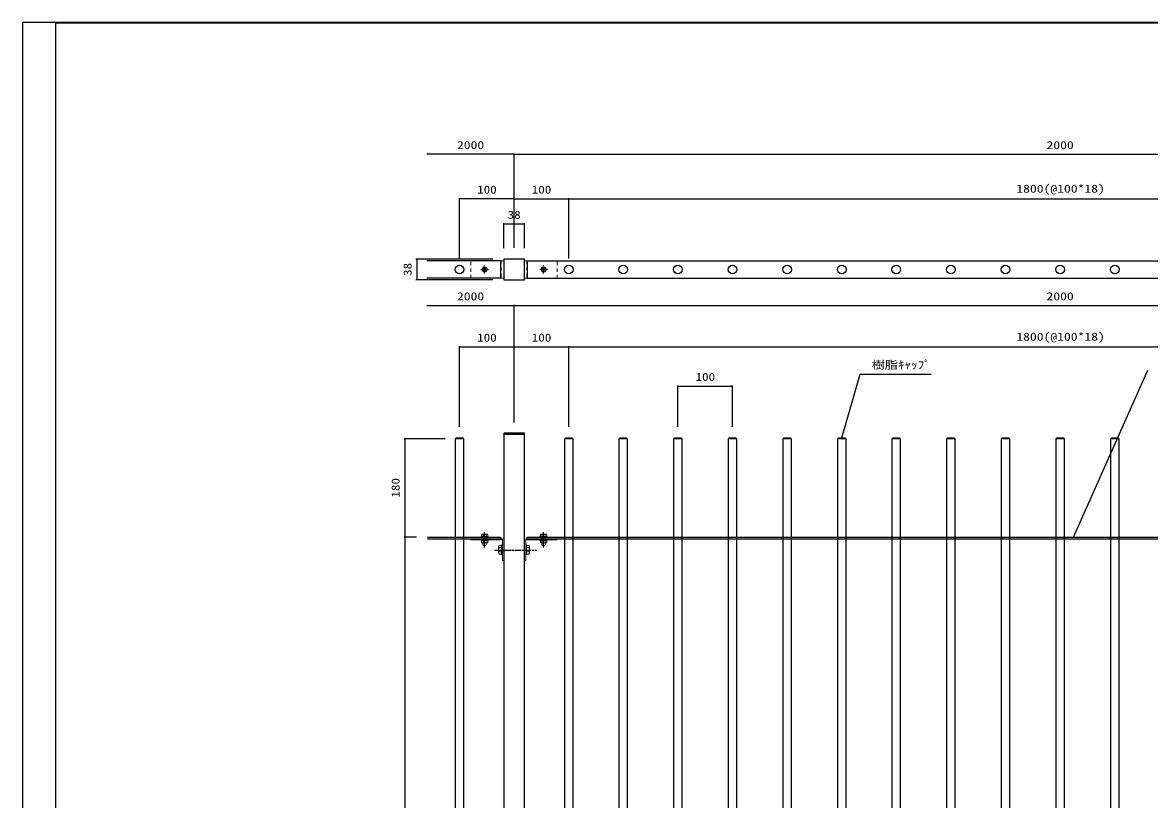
# Model space of a CAD drawing. Units: millimetres, scale not verified. Extents: x -210 to 199, y -148 to 136.
# Drawn here: x -209.9 to -3.5, y -6.1 to 136.2 of the extents above; entities that cross this region are included whole.
import ezdxf
from ezdxf.enums import TextEntityAlignment as Align

# ---------------------------------------------------------------- set-up
doc = ezdxf.new("R2010")
doc.units = ezdxf.units.MM
doc.linetypes.add('CHAIN', pattern=[18.5, 12, -1.5, 3.5, -1.5])
doc.linetypes.add('DASHED_SPACED', pattern=[12, 6, -6])
for name, color, linetype, lineweight in [('0-0', 6, 'Continuous', 25), ('0-1_0', 6, 'Continuous', 25), ('0-2_DIM1', 3, 'Continuous', 25), ('0-3_横桟', 2, 'Continuous', 25), ('0-4_文字', 7, 'Continuous', 25), ('0-5_補助', 5, 'Continuous', 25), ('0-6_ｾﾝﾀｰ', 1, 'CHAIN', 25), ('0-7_縦格子', 6, 'Continuous', 25), ('0-8_支柱', 60, 'Continuous', 25), ('0-9_THN', 4, 'Continuous', 9), ('0-A_下地', 30, 'Continuous', 9)]:
    doc.layers.add(name, color=color, linetype=linetype, lineweight=lineweight)
doc.styles.add('ＭＳ ゴシック', font='')
doc.styles.get('ＭＳ ゴシック').set_extended_font_data('MS Gothic')

# ---------------------------------------------------------------- blocks, each defined once
blk = doc.blocks.new('filled_dot')
at = {"color": 0, "linetype": 'Continuous', "lineweight": -2, "const_width": 1.25}
blk.add_lwpolyline([(-0.625, 0, 1), (0.625, 0, 1)], format="xyb", close=True, dxfattribs=at)
blk = doc.blocks.new('filled_arrow')
at = {"color": 0, "linetype": 'Continuous', "lineweight": -2}
blk.add_solid([(7.5, 1.25), (0, 0), (7.5, -1.25)], dxfattribs=at)
blk = doc.blocks.new('DIMENSION_005_')
at = {"layer": '0-4_文字'}
blk.add_line((38570.96, -62645.89), (38706.85, -62340.43), dxfattribs=at)
at = {"layer": '0-4_文字', "xscale": 0.213, "yscale": 0.213, "rotation": 246}
blk.add_blockref('filled_arrow', (38570.96, -62645.89), dxfattribs=at)
blk = doc.blocks.new('DIMENSION_006_')
at = {"layer": '0-4_文字'}
blk.add_lwpolyline([(38146.28, -62463.89), (38180.28, -62347.29), (38196.28, -62347.29), (38310.01, -62347.29)], dxfattribs=at)
at = {"layer": '0-4_文字', "xscale": 0.213, "yscale": 0.213, "rotation": 253.7}
blk.add_blockref('filled_arrow', (38146.28, -62463.89), dxfattribs=at)
at = {"layer": '0-4_文字', "style": 'ＭＳ ゴシック', "width": 1.2}
blk.add_text('樹脂ｷｬｯﾌﾟ', height=14.66, dxfattribs=at).set_placement((38201.28, -62342.29), align=Align.BOTTOM_LEFT)
blk = doc.blocks.new('A$C54DE35E0')
at = {"layer": '0-1_0'}
blk.add_line((0, 0), (556.725, 0), dxfattribs=at)
blk.add_lwpolyline([(556.725, -399), (0, -399), (0, 0)], dxfattribs=at)
blk = doc.blocks.new('Viewport_NO.1')
at = {"layer": '0-2_DIM1'}
for p, q in [((37546.28, -61944.71), (37386.73, -61944.71)), ((37546.28, -62115.81), (37546.28, -61943.46)), ((37546.28, -62115.81), (37546.28, -61943.46)), ((37546.28, -61944.71), (39546.28, -61944.71)), ((37446.28, -62135.81), (37446.28, -62024.9)), ((37546.28, -62026.15), (37446.28, -62026.15)), ((37546.28, -62115.81), (37546.28, -62024.9)), ((37546.28, -62115.81), (37546.28, -62024.9)), ((37546.28, -62026.15), (37646.28, -62026.15)), ((37646.28, -62135.81), (37646.28, -62024.9)), ((37646.28, -62135.81), (37646.28, -62024.9)), ((37646.28, -62026.15), (39446.28, -62026.15)), ((37527.28, -62116.81), (37527.28, -62071.07)), ((37527.28, -62072.32), (37565.28, -62072.32)), ((37565.28, -62116.81), (37565.28, -62071.07)), ((37507.28, -62136.81), (37366.6, -62136.81)), ((37367.85, -62136.81), (37367.85, -62174.81)), ((37507.28, -62174.81), (37366.6, -62174.81)), ((37386.73, -62221.63), (37546.28, -62221.63)), ((37546.28, -62435.89), (37546.28, -62220.38)), ((37546.28, -62435.89), (37546.28, -62220.38)), ((37546.28, -62221.63), (39546.28, -62221.63)), ((37446.28, -62443.89), (37446.28, -62296)), ((37446.28, -62297.25), (37546.28, -62297.25)), ((37546.28, -62435.89), (37546.28, -62296)), ((37546.28, -62435.89), (37546.28, -62296)), ((37546.28, -62297.25), (37646.28, -62297.25)), ((37646.28, -62443.89), (37646.28, -62296)), ((37646.28, -62443.89), (37646.28, -62296)), ((37646.28, -62297.25), (39446.28, -62297.25)), ((37846.28, -62443.89), (37846.28, -62368.06)), ((37846.28, -62369.31), (37946.28, -62369.31)), ((37946.28, -62443.89), (37946.28, -62368.06)), ((37419.93, -62465.89), (37344.68, -62465.89)), ((37345.93, -62465.89), (37345.93, -62645.89)), ((37367.73, -62645.89), (37344.68, -62645.89)), ((37367.73, -62645.89), (37344.68, -62645.89)), ((37345.93, -62645.89), (37345.93, -63765.89))]:
    blk.add_line(p, q, dxfattribs=at)
at = {"layer": '0-3_横桟'}
for p, q in [((37570.28, -62139.81), (39522.28, -62139.81)), ((37570.28, -62139.81), (37570.28, -62171.81)), ((37522.28, -62171.81), (37386.73, -62171.81)), ((37570.28, -62171.81), (39522.28, -62171.81)), ((37387.73, -62645.89), (37522.28, -62645.89)), ((37570.28, -62649.09), (37570.28, -62645.89)), ((37570.28, -62645.89), (39522.28, -62645.89)), ((37570.28, -62649.09), (39522.28, -62649.09))]:
    blk.add_line(p, q, dxfattribs=at)
for points in [[(37522.28, -62171.81), (37522.28, -62139.81), (37386.73, -62139.81)], [(37387.73, -62649.09), (37522.28, -62649.09), (37522.28, -62645.89)]]:
    blk.add_lwpolyline(points, dxfattribs=at)
at = {"layer": '0-5_補助'}
blk.add_lwpolyline([(40735.47, -61703.39), (36646, -61703.39), (36646, -64549.78)], dxfattribs=at)
at = {"layer": '0-6_ｾﾝﾀｰ'}
for p, q in [((37485.13, -62155.81), (37499.43, -62155.81)), ((37492.28, -62162.96), (37492.28, -62148.66)), ((37607.43, -62155.81), (37593.13, -62155.81)), ((37600.28, -62162.96), (37600.28, -62148.66)), ((37492.28, -62664.84), (37492.28, -62637.04)), ((37600.28, -62664.84), (37600.28, -62637.04)), ((37600.28, -62664.84), (37600.28, -62637.04)), ((37510.13, -62670.09), (37587.43, -62670.09))]:
    blk.add_line(p, q, dxfattribs=at)
at = {"layer": '0-7_縦格子'}
for p, q in [((37438.33, -62648.09), (37438.33, -63763.69)), ((37454.23, -63763.69), (37454.23, -62648.09)), ((37638.33, -62648.09), (37638.33, -63763.69)), ((37654.23, -63763.69), (37654.23, -62648.09)), ((37738.33, -62648.09), (37738.33, -63763.69)), ((37754.23, -63763.69), (37754.23, -62648.09)), ((37838.33, -62648.09), (37838.33, -63763.69)), ((37854.23, -63763.69), (37854.23, -62648.09)), ((37938.33, -62648.09), (37938.33, -63763.69)), ((37954.23, -63763.69), (37954.23, -62648.09)), ((38038.33, -62648.09), (38038.33, -63763.69)), ((38054.23, -63763.69), (38054.23, -62648.09)), ((38138.33, -62648.09), (38138.33, -63763.69)), ((38154.23, -63763.69), (38154.23, -62648.09)), ((38238.33, -62648.09), (38238.33, -63763.69)), ((38254.23, -63763.69), (38254.23, -62648.09)), ((38338.33, -62648.09), (38338.33, -63763.69)), ((38354.23, -63763.69), (38354.23, -62648.09)), ((38438.33, -62648.09), (38438.33, -63763.69)), ((38454.23, -63763.69), (38454.23, -62648.09)), ((38538.33, -62648.09), (38538.33, -63763.69)), ((38554.23, -63763.69), (38554.23, -62648.09)), ((38638.33, -62648.09), (38638.33, -63763.69)), ((38654.23, -63763.69), (38654.23, -62648.09))]:
    blk.add_line(p, q, dxfattribs=at)
for points in [[(37454.23, -62645.89), (37454.23, -62465.89), (37438.33, -62465.89), (37438.33, -62645.89)], [(37654.23, -62645.89), (37654.23, -62465.89), (37638.33, -62465.89), (37638.33, -62645.89)], [(37754.23, -62645.89), (37754.23, -62465.89), (37738.33, -62465.89), (37738.33, -62645.89)], [(37854.23, -62645.89), (37854.23, -62465.89), (37838.33, -62465.89), (37838.33, -62645.89)], [(37954.23, -62645.89), (37954.23, -62465.89), (37938.33, -62465.89), (37938.33, -62645.89)], [(38054.23, -62645.89), (38054.23, -62465.89), (38038.33, -62465.89), (38038.33, -62645.89)], [(38154.23, -62645.89), (38154.23, -62465.89), (38138.33, -62465.89), (38138.33, -62645.89)], [(38254.23, -62645.89), (38254.23, -62465.89), (38238.33, -62465.89), (38238.33, -62645.89)], [(38354.23, -62645.89), (38354.23, -62465.89), (38338.33, -62465.89), (38338.33, -62645.89)], [(38454.23, -62645.89), (38454.23, -62465.89), (38438.33, -62465.89), (38438.33, -62645.89)], [(38554.23, -62645.89), (38554.23, -62465.89), (38538.33, -62465.89), (38538.33, -62645.89)], [(38654.23, -62645.89), (38654.23, -62465.89), (38638.33, -62465.89), (38638.33, -62645.89)]]:
    blk.add_lwpolyline(points, dxfattribs=at)
for centre in [(37446.28, -62155.81), (37646.28, -62155.81), (37746.28, -62155.81), (37846.28, -62155.81), (37946.28, -62155.81), (38046.28, -62155.81), (38146.28, -62155.81), (38246.28, -62155.81), (38346.28, -62155.81), (38446.28, -62155.81), (38546.28, -62155.81), (38646.28, -62155.81)]:
    blk.add_circle(centre, 7.95, dxfattribs=at)
at = {"layer": '0-8_支柱'}
blk.add_line((37527.28, -62457.49), (37565.28, -62457.49), dxfattribs=at)
for points in [[(37527.28, -62174.81), (37565.28, -62174.81), (37565.28, -62136.81), (37527.28, -62136.81)], [(37527.28, -64265.89), (37565.28, -64265.89), (37565.28, -62455.89), (37527.28, -62455.89)]]:
    blk.add_lwpolyline(points, close=True, dxfattribs=at)
at = {"layer": '0-9_THN'}
for p, q in [((37438.33, -62465.89), (37454.23, -62465.89)), ((37452.23, -62463.89), (37440.33, -62463.89)), ((37638.33, -62465.89), (37654.23, -62465.89)), ((37652.23, -62463.89), (37640.33, -62463.89)), ((37738.33, -62465.89), (37754.23, -62465.89)), ((37752.23, -62463.89), (37740.33, -62463.89)), ((37838.33, -62465.89), (37854.23, -62465.89)), ((37852.23, -62463.89), (37840.33, -62463.89)), ((37938.33, -62465.89), (37954.23, -62465.89)), ((37952.23, -62463.89), (37940.33, -62463.89)), ((38038.33, -62465.89), (38054.23, -62465.89)), ((38052.23, -62463.89), (38040.33, -62463.89)), ((38138.33, -62465.89), (38154.23, -62465.89)), ((38152.23, -62463.89), (38140.33, -62463.89)), ((38238.33, -62465.89), (38254.23, -62465.89)), ((38252.23, -62463.89), (38240.33, -62463.89)), ((38338.33, -62465.89), (38354.23, -62465.89)), ((38352.23, -62463.89), (38340.33, -62463.89)), ((38438.33, -62465.89), (38454.23, -62465.89)), ((38452.23, -62463.89), (38440.33, -62463.89)), ((38538.33, -62465.89), (38554.23, -62465.89)), ((38552.23, -62463.89), (38540.33, -62463.89)), ((38638.33, -62465.89), (38654.23, -62465.89)), ((38652.23, -62463.89), (38640.33, -62463.89))]:
    blk.add_line(p, q, dxfattribs=at)
for centre, start, end in [((37440.33, -62465.89), 90, 180), ((37452.23, -62465.89), 0, 90), ((37640.33, -62465.89), 90, 180), ((37652.23, -62465.89), 0, 90), ((37740.33, -62465.89), 90, 180), ((37752.23, -62465.89), 0, 90), ((37840.33, -62465.89), 90, 180), ((37852.23, -62465.89), 0, 90), ((37940.33, -62465.89), 90, 180), ((37952.23, -62465.89), 0, 90), ((38040.33, -62465.89), 90, 180), ((38052.23, -62465.89), 0, 90), ((38140.33, -62465.89), 90, 180), ((38152.23, -62465.89), 0, 90), ((38240.33, -62465.89), 90, 180), ((38252.23, -62465.89), 0, 90), ((38340.33, -62465.89), 90, 180), ((38352.23, -62465.89), 0, 90), ((38440.33, -62465.89), 90, 180), ((38452.23, -62465.89), 0, 90), ((38540.33, -62465.89), 90, 180), ((38552.23, -62465.89), 0, 90), ((38640.33, -62465.89), 90, 180), ((38652.23, -62465.89), 0, 90)]:
    blk.add_arc(centre, 2, start, end, dxfattribs=at)
at = {"layer": '0-A_下地', "linetype": 'DASHED_SPACED'}
for p, q in [((37467.28, -62171.81), (37467.28, -62139.81)), ((37527.28, -62139.81), (37467.28, -62139.81)), ((37522.78, -62139.81), (37522.78, -62171.81)), ((37527.28, -62139.81), (37527.28, -62171.81)), ((37565.28, -62139.81), (37625.28, -62139.81)), ((37565.28, -62139.81), (37565.28, -62171.81)), ((37569.78, -62139.81), (37569.78, -62171.81)), ((37625.28, -62171.81), (37625.28, -62139.81)), ((37527.28, -62171.81), (37467.28, -62171.81)), ((37565.28, -62171.81), (37625.28, -62171.81)), ((37489.28, -62652.49), (37489.28, -62644.69)), ((37495.28, -62652.49), (37495.28, -62644.69)), ((37597.28, -62652.49), (37597.28, -62644.69)), ((37603.28, -62652.49), (37603.28, -62644.69))]:
    blk.add_line(p, q, dxfattribs=at)
at = {"layer": '0-A_下地'}
for p, q in [((37487.07, -62155.81), (37489.68, -62151.3)), ((37489.68, -62160.33), (37487.07, -62155.81)), ((37489.68, -62151.3), (37494.89, -62151.3)), ((37494.89, -62160.33), (37489.68, -62160.33)), ((37494.89, -62151.3), (37497.5, -62155.81)), ((37497.5, -62155.81), (37494.89, -62160.33)), ((37595.07, -62155.81), (37597.68, -62151.3)), ((37597.68, -62160.33), (37595.07, -62155.81)), ((37597.68, -62151.3), (37602.89, -62151.3)), ((37602.89, -62160.33), (37597.68, -62160.33)), ((37602.89, -62151.3), (37605.5, -62155.81)), ((37605.5, -62155.81), (37602.89, -62160.33)), ((37496.7, -62640.5), (37487.86, -62640.5)), ((37595.86, -62640.5), (37604.7, -62640.5)), ((37498.88, -62644.69), (37485.68, -62644.69)), ((37485.68, -62652.49), (37485.68, -62651.29)), ((37498.88, -62651.29), (37485.68, -62651.29)), ((37498.88, -62652.49), (37485.68, -62652.49)), ((37486.39, -62644.69), (37486.39, -62641.58)), ((37498.18, -62644.69), (37486.39, -62644.69)), ((37486.39, -62652.49), (37486.39, -62655.6)), ((37486.91, -62652.49), (37497.66, -62652.49)), ((37496.7, -62656.68), (37487.86, -62656.68)), ((37489.28, -62656.68), (37489.28, -62659.59)), ((37489.28, -62659.59), (37489.88, -62661.09)), ((37489.34, -62644.69), (37489.34, -62641.58)), ((37489.34, -62652.49), (37489.34, -62655.6)), ((37495.23, -62644.69), (37495.23, -62641.58)), ((37495.23, -62652.49), (37495.23, -62655.6)), ((37495.28, -62656.68), (37495.28, -62659.59)), ((37498.18, -62644.69), (37498.18, -62641.58)), ((37498.18, -62652.49), (37498.18, -62655.6)), ((37498.88, -62652.49), (37498.88, -62651.29)), ((37523.48, -62661.23), (37519.34, -62661.23)), ((37523.48, -62660.29), (37523.48, -62677.89)), ((37523.48, -62660.29), (37523.48, -62677.89)), ((37525.08, -62660.29), (37523.48, -62660.29)), ((37523.48, -62661.23), (37523.48, -62676.95)), ((37525.08, -62660.29), (37525.08, -62677.89)), ((37565.28, -62651.29), (37565.28, -62689.09)), ((37625.28, -62649.09), (37567.48, -62649.09)), ((37567.48, -62651.29), (37567.48, -62689.09)), ((37625.28, -62651.29), (37567.48, -62651.29)), ((37569.08, -62660.29), (37569.08, -62677.89)), ((37569.08, -62661.23), (37573.23, -62661.23)), ((37569.08, -62661.23), (37569.08, -62676.95)), ((37593.68, -62644.69), (37606.88, -62644.69)), ((37593.68, -62651.29), (37606.88, -62651.29)), ((37593.68, -62652.49), (37593.68, -62651.29)), ((37593.68, -62652.49), (37606.88, -62652.49)), ((37594.39, -62644.69), (37594.39, -62641.58)), ((37594.39, -62644.69), (37606.18, -62644.69)), ((37594.39, -62652.49), (37594.39, -62655.6)), ((37605.66, -62652.49), (37594.91, -62652.49)), ((37595.86, -62656.68), (37604.7, -62656.68)), ((37597.28, -62656.68), (37597.28, -62659.59)), ((37597.28, -62659.59), (37597.88, -62661.09)), ((37597.34, -62644.69), (37597.34, -62641.58)), ((37597.34, -62652.49), (37597.34, -62655.6)), ((37597.88, -62661.09), (37602.68, -62661.09)), ((37603.23, -62644.69), (37603.23, -62641.58)), ((37603.23, -62652.49), (37603.23, -62655.6)), ((37606.18, -62644.69), (37606.18, -62641.58)), ((37606.18, -62652.49), (37606.18, -62655.6)), ((37606.88, -62652.49), (37606.88, -62651.29)), ((37625.28, -62651.29), (37625.28, -62649.09)), ((37517.9, -62663.2), (37517.9, -62674.99)), ((37523.48, -62665.16), (37519.34, -62665.16)), ((37523.48, -62673.02), (37519.34, -62673.02)), ((37523.48, -62676.95), (37519.34, -62676.95)), ((37525.08, -62677.89), (37523.48, -62677.89)), ((37569.08, -62665.16), (37573.23, -62665.16)), ((37569.08, -62673.02), (37573.23, -62673.02)), ((37569.08, -62676.95), (37573.23, -62676.95)), ((37574.67, -62663.2), (37574.67, -62674.99)), ((37565.28, -62689.09), (37567.48, -62689.09))]:
    blk.add_line(p, q, dxfattribs=at)
for points in [[(37467.28, -62651.29), (37467.28, -62649.09), (37525.08, -62649.09)], [(37467.28, -62651.29), (37525.08, -62651.29), (37525.08, -62689.09)], [(37498.88, -62645.89), (37485.68, -62645.89), (37485.68, -62644.69)], [(37498.88, -62645.89), (37498.88, -62644.69), (37485.68, -62644.69)], [(37495.28, -62659.59), (37494.68, -62661.09), (37489.88, -62661.09)], [(37527.28, -62651.29), (37527.28, -62689.09), (37525.08, -62689.09)], [(37567.48, -62660.29), (37567.48, -62677.89), (37569.08, -62677.89)], [(37567.48, -62660.29), (37569.08, -62660.29), (37569.08, -62677.89)], [(37593.68, -62645.89), (37606.88, -62645.89), (37606.88, -62644.69)], [(37593.68, -62645.89), (37593.68, -62644.69), (37606.88, -62644.69)], [(37603.28, -62656.68), (37603.28, -62659.59), (37602.68, -62661.09)]]:
    blk.add_lwpolyline(points, dxfattribs=at)
for centre, radius in [((37492.28, -62155.81), 4.51), ((37492.28, -62155.81), 3), ((37600.28, -62155.81), 4.51), ((37600.28, -62155.81), 3)]:
    blk.add_circle(centre, radius, dxfattribs=at)
for centre, radius, start, end in [((37487.86, -62642.05), 1.55, 17.74657, 162.25343), ((37492.28, -62645.07), 4.57, 49.83207, 130.16793), ((37496.7, -62642.05), 1.55, 17.74657, 162.25343), ((37595.86, -62642.05), 1.55, 17.74657, 162.25343), ((37600.28, -62645.07), 4.57, 49.83207, 130.16793), ((37604.7, -62642.05), 1.55, 17.74657, 162.25343), ((37487.86, -62655.13), 1.55, 197.74657, 342.25343), ((37492.28, -62652.11), 4.57, 229.83207, 310.16793), ((37496.7, -62655.13), 1.55, 197.74657, 342.25343), ((37519.97, -62663.2), 2.06, 107.74657, 252.25343), ((37525.08, -62651.29), 2.2, 0, 90), ((37567.48, -62651.29), 2.2, 90, 180), ((37572.6, -62663.2), 2.06, 287.74657, 72.25343), ((37595.86, -62655.13), 1.55, 197.74657, 342.25343), ((37600.28, -62652.11), 4.57, 229.83207, 310.16793), ((37604.7, -62655.13), 1.55, 197.74657, 342.25343), ((37523.99, -62669.09), 6.09, 139.83207, 220.16793), ((37519.97, -62674.99), 2.06, 107.74657, 252.25343), ((37568.58, -62669.09), 6.09, 319.83207, 40.16793), ((37572.6, -62674.99), 2.06, 287.74657, 72.25343)]:
    blk.add_arc(centre, radius, start, end, dxfattribs=at)
at = {"layer": '0-0', "xscale": 7.129295, "yscale": 7.129295}
blk.add_blockref('A$C54DE35E0', (36706.93, -61703.98), dxfattribs=at)
at = {"layer": '0-2_DIM1'}
for name, p, xscale, yscale, rotation in [('filled_arrow', (37386.73, -61944.71), 0.107, 0.107, 180), ('filled_dot', (37546.28, -61944.71), 0.32, 0.32, 180), ('filled_dot', (37446.28, -62026.15), 0.32, 0.32, 180), ('filled_dot', (37546.28, -62026.15), 0.32, 0.32, 180), ('filled_dot', (37646.28, -62026.15), 0.32, 0.32, 180), ('filled_dot', (37527.28, -62072.32), 0.32, 0.32, 180), ('filled_dot', (37367.85, -62136.81), 0.32, 0.32, 90), ('filled_dot', (37367.85, -62174.81), 0.32, 0.32, 270), ('filled_arrow', (37386.73, -62221.63), 0.107, 0.107, 180), ('filled_dot', (37546.28, -62221.63), 0.32, 0.32, 180), ('filled_dot', (37446.28, -62297.25), 0.32, 0.32, 180), ('filled_dot', (37546.28, -62297.25), 0.32, 0.32, 180), ('filled_dot', (37646.28, -62297.25), 0.32, 0.32, 180), ('filled_dot', (37846.28, -62369.31), 0.32, 0.32, 180), ('filled_dot', (37345.93, -62465.89), 0.32, 0.32, 90), ('filled_dot', (37345.93, -62645.89), 0.32, 0.32, 270), ('filled_dot', (37345.93, -62645.89), 0.32, 0.32, 90)]:
    blk.add_blockref(name, p, dxfattribs=dict(at, xscale=xscale, yscale=yscale, rotation=rotation))
at = {"layer": '0-2_DIM1', "xscale": 0.32, "yscale": 0.32}
for p in [(37546.28, -61944.71), (37546.28, -62026.15), (37646.28, -62026.15), (37565.28, -62072.32), (37546.28, -62221.63), (37546.28, -62297.25), (37646.28, -62297.25), (37946.28, -62369.31)]:
    blk.add_blockref('filled_dot', p, dxfattribs=at)
at = {"layer": '0-4_文字'}
for name in ['DIMENSION_006_', 'DIMENSION_005_']:
    blk.add_blockref(name, (0, 0), dxfattribs=at)
at = {"layer": '0-2_DIM1', "style": 'ＭＳ ゴシック'}
for s, width, p in [('2000', 1.25, (37441.64, -61939.71)), ('2000', 1.25, (38521.41, -61939.71)), ('1800(@100*18)', 1.25, (38466.13, -62019.48)), ('100', 1.2, (37478.57, -62021.15)), ('100', 1.2, (37578.57, -62021.15)), ('38', 1.2, (37534.51, -62067.32)), ('2000', 1.25, (37441.64, -62216.63)), ('2000', 1.25, (38521.41, -62216.63)), ('100', 1.2, (37478.57, -62292.25)), ('100', 1.2, (37578.57, -62292.25)), ('1800(@100*18)', 1.25, (38466.13, -62290.58)), ('100', 1.2, (37878.57, -62364.31))]:
    blk.add_text(s, height=14.66, dxfattribs=dict(at, width=width)).set_placement(p, align=Align.BOTTOM_LEFT)
at = {"layer": '0-2_DIM1', "style": 'ＭＳ ゴシック', "width": 1.2}
for s, p in [('38', (37362.85, -62167.59)), ('180', (37340.93, -62573.61))]:
    blk.add_text(s, height=14.66, rotation=90, dxfattribs=at).set_placement(p, align=Align.BOTTOM_LEFT)

msp = doc.modelspace()

# ---------------------------------------------------------------- block references
at = {"layer": '0-0', "xscale": 0.1, "yscale": 0.1}
msp.add_blockref('Viewport_NO.1', (-3874.489, 6306.533), dxfattribs=at)

doc.saveas('drawing.dxf')
